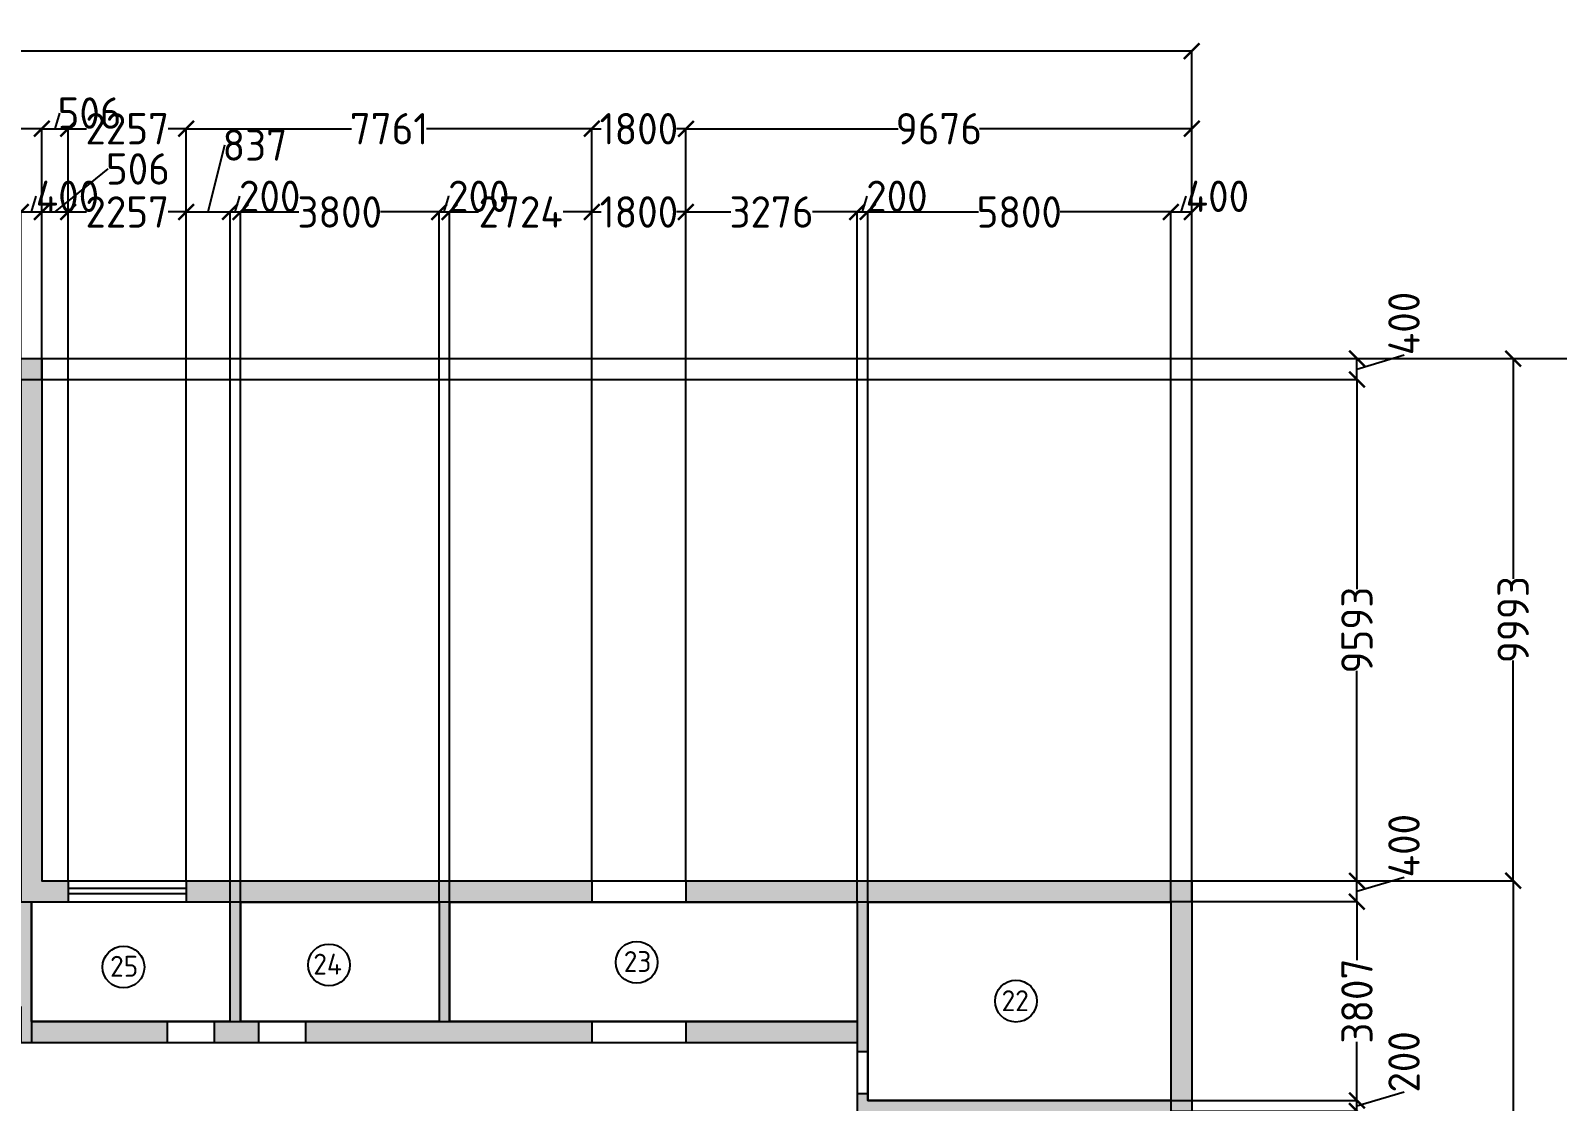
# Model space of a CAD drawing. Header units: millimetres. Extents: x 1 to 862718, y -200795 to 126771.
# Drawn here: x 288492 to 317704, y -59198 to -38704 of the extents above; entities that cross this region are included whole.
import ezdxf

# ---------------------------------------------------------------- set-up
doc = ezdxf.new("R2010")
doc.units = ezdxf.units.MM
doc.header["$MEASUREMENT"] = 0
doc.styles.get("Standard").update_dxf_attribs({"font": 'GOST Common.ttf'})
doc.dimstyles.new('GOST', dxfattribs={"dimtxt": 600, "dimasz": 300, "dimexe": 0.18, "dimexo": 0.0625, "dimgap": 0.09, "dimtad": 0, "dimdec": 0, "dimzin": 0, "dimdsep": 46, "dimtxsty": 'Standard', "dimblk": 'ARCHTICK', "dimcen": 0.09, "dimadec": 0, "dimazin": 0, "dimtfac": 1, "dimtdec": 0, "dimtofl": 0, "dimtmove": 0, "dimatfit": 3, "dimldrblk": 'ARCHTICK', "dimfxl": 1, "dimtolj": 1, "dimtzin": 0, "dimarcsym": 0})

# ---------------------------------------------------------------- blocks, each defined once
blk = doc.blocks.new('_ArchTick')
at = {"color": 0, "linetype": 'ByBlock', "const_width": 0.15}
blk.add_lwpolyline([(-0.5, -0.5), (0.5, 0.5)], dxfattribs=at)
blk = doc.blocks.new('*D19')
at = {"color": 0, "lineweight": -2, "transparency": 16777216}
for p, q in [((288508, -42176), (288598, -41876)), ((288598, -41876), (288598, -41876)), ((288308, -45380), (288308, -42176)), ((288308, -42176), (288708, -42176)), ((288708, -45380), (288708, -42176))]:
    blk.add_line(p, q, dxfattribs=at)
at = {"layer": 'Defpoints', "color": 0, "transparency": 16777216}
for p in [(288708, -42176), (288308, -45380), (288708, -45380)]:
    blk.add_point(p, dxfattribs=at)
at = {"color": 0, "lineweight": -2, "transparency": 16777216, "xscale": 300, "yscale": 300, "zscale": 300, "rotation": 180}
blk.add_blockref('_ArchTick', (288308, -42176), dxfattribs=at)
at = {"color": 0, "lineweight": -2, "transparency": 16777216, "xscale": 300, "yscale": 300, "zscale": 300}
blk.add_blockref('_ArchTick', (288708, -42176), dxfattribs=at)
at = {"color": 0, "transparency": 16777216, "insert": (289198, -41876), "char_height": 600, "attachment_point": 5}
blk.add_mtext('\\A1;400', dxfattribs=at)
blk = doc.blocks.new('*D20')
at = {"color": 0, "lineweight": -2, "transparency": 16777216}
for p, q in [((288960, -42176), (289975, -41352)), ((289975, -41352), (289975, -41352)), ((288708, -45380), (288708, -42176)), ((288708, -42176), (289213, -42176)), ((289213, -54977), (289213, -42176))]:
    blk.add_line(p, q, dxfattribs=at)
at = {"layer": 'Defpoints', "color": 0, "transparency": 16777216}
for p in [(289213, -42176), (288708, -45380), (289213, -54977)]:
    blk.add_point(p, dxfattribs=at)
at = {"color": 0, "lineweight": -2, "transparency": 16777216, "xscale": 300, "yscale": 300, "zscale": 300, "rotation": 180}
blk.add_blockref('_ArchTick', (288708, -42176), dxfattribs=at)
at = {"color": 0, "lineweight": -2, "transparency": 16777216, "xscale": 300, "yscale": 300, "zscale": 300}
blk.add_blockref('_ArchTick', (289213, -42176), dxfattribs=at)
at = {"color": 0, "transparency": 16777216, "insert": (290546, -41352), "char_height": 600, "attachment_point": 5}
blk.add_mtext('\\A1;506', dxfattribs=at)
blk = doc.blocks.new('*D21')
at = {"color": 0, "lineweight": -2, "transparency": 16777216}
for p, q in [((289213, -54977), (289213, -42176)), ((289213, -42176), (289560, -42176)), ((291470, -42176), (291124, -42176)), ((291470, -54976), (291470, -42176))]:
    blk.add_line(p, q, dxfattribs=at)
at = {"layer": 'Defpoints', "color": 0, "transparency": 16777216}
for p in [(291470, -42176), (289213, -54977), (291470, -54976)]:
    blk.add_point(p, dxfattribs=at)
at = {"color": 0, "lineweight": -2, "transparency": 16777216, "xscale": 300, "yscale": 300, "zscale": 300, "rotation": 180}
blk.add_blockref('_ArchTick', (289213, -42176), dxfattribs=at)
at = {"color": 0, "lineweight": -2, "transparency": 16777216, "xscale": 300, "yscale": 300, "zscale": 300}
blk.add_blockref('_ArchTick', (291470, -42176), dxfattribs=at)
at = {"color": 0, "transparency": 16777216, "insert": (290342, -42176), "char_height": 600, "attachment_point": 5}
blk.add_mtext('\\A1;2257', dxfattribs=at)
blk = doc.blocks.new('*D22')
at = {"color": 0, "lineweight": -2, "transparency": 16777216}
for p, q in [((291889, -42176), (292211, -40894)), ((292211, -40894), (292211, -40894)), ((291470, -54976), (291470, -42176)), ((291470, -42176), (292308, -42176)), ((292308, -55377), (292308, -42176))]:
    blk.add_line(p, q, dxfattribs=at)
at = {"layer": 'Defpoints', "color": 0, "transparency": 16777216}
for p in [(292308, -42176), (291470, -54976), (292308, -55377)]:
    blk.add_point(p, dxfattribs=at)
at = {"color": 0, "lineweight": -2, "transparency": 16777216, "xscale": 300, "yscale": 300, "zscale": 300, "rotation": 180}
blk.add_blockref('_ArchTick', (291470, -42176), dxfattribs=at)
at = {"color": 0, "lineweight": -2, "transparency": 16777216, "xscale": 300, "yscale": 300, "zscale": 300}
blk.add_blockref('_ArchTick', (292308, -42176), dxfattribs=at)
at = {"color": 0, "transparency": 16777216, "insert": (292783, -40894), "char_height": 600, "attachment_point": 5}
blk.add_mtext('\\A1;837', dxfattribs=at)
blk = doc.blocks.new('*D23')
at = {"color": 0, "lineweight": -2, "transparency": 16777216}
for p, q in [((292408, -42176), (292498, -41876)), ((292498, -41876), (292498, -41876)), ((292308, -55377), (292308, -42176)), ((292308, -42176), (292508, -42176)), ((292508, -55380), (292508, -42176))]:
    blk.add_line(p, q, dxfattribs=at)
at = {"layer": 'Defpoints', "color": 0, "transparency": 16777216}
for p in [(292508, -42176), (292308, -55377), (292508, -55380)]:
    blk.add_point(p, dxfattribs=at)
at = {"color": 0, "lineweight": -2, "transparency": 16777216, "xscale": 300, "yscale": 300, "zscale": 300, "rotation": 180}
blk.add_blockref('_ArchTick', (292308, -42176), dxfattribs=at)
at = {"color": 0, "lineweight": -2, "transparency": 16777216, "xscale": 300, "yscale": 300, "zscale": 300}
blk.add_blockref('_ArchTick', (292508, -42176), dxfattribs=at)
at = {"color": 0, "transparency": 16777216, "insert": (293068, -41876), "char_height": 600, "attachment_point": 5}
blk.add_mtext('\\A1;200', dxfattribs=at)
blk = doc.blocks.new('*D24')
at = {"color": 0, "lineweight": -2, "transparency": 16777216}
for p, q in [((292507.5, -55380.4375), (292507.5, -42175.82)), ((292507.5, -42176), (293627.41, -42176)), ((296307.5, -42176), (295187.59, -42176)), ((296307.5, -55380.4375), (296307.5, -42175.82))]:
    blk.add_line(p, q, dxfattribs=at)
at = {"layer": 'Defpoints', "color": 0, "transparency": 16777216}
for p in [(296307.5, -42176), (292507.5, -55380.5), (296307.5, -55380.5)]:
    blk.add_point(p, dxfattribs=at)
at = {"color": 0, "lineweight": -2, "transparency": 16777216, "xscale": 300, "yscale": 300, "zscale": 300, "rotation": 180}
blk.add_blockref('_ArchTick', (292507.5, -42176), dxfattribs=at)
at = {"color": 0, "lineweight": -2, "transparency": 16777216, "xscale": 300, "yscale": 300, "zscale": 300}
blk.add_blockref('_ArchTick', (296307.5, -42176), dxfattribs=at)
at = {"color": 0, "transparency": 16777216, "insert": (294407.5, -42176), "char_height": 600, "attachment_point": 5}
blk.add_mtext('\\A1;3800', dxfattribs=at)
blk = doc.blocks.new('*D25')
at = {"color": 0, "lineweight": -2, "transparency": 16777216}
for p, q in [((296407.5, -42176), (296497.5945, -41875.685)), ((296497.5945, -41875.685), (296497.7745, -41875.685)), ((296307.5, -55380.4375), (296307.5, -42175.82)), ((296307.5, -42176), (296507.5, -42176)), ((296507.5, -55380.4375), (296507.5, -42175.82))]:
    blk.add_line(p, q, dxfattribs=at)
at = {"layer": 'Defpoints', "color": 0, "transparency": 16777216}
for p in [(296507.5, -42176), (296307.5, -55380.5), (296507.5, -55380.5)]:
    blk.add_point(p, dxfattribs=at)
at = {"color": 0, "lineweight": -2, "transparency": 16777216, "xscale": 300, "yscale": 300, "zscale": 300, "rotation": 180}
blk.add_blockref('_ArchTick', (296307.5, -42176), dxfattribs=at)
at = {"color": 0, "lineweight": -2, "transparency": 16777216, "xscale": 300, "yscale": 300, "zscale": 300}
blk.add_blockref('_ArchTick', (296507.5, -42176), dxfattribs=at)
at = {"color": 0, "transparency": 16777216, "insert": (297067.8645, -41875.685), "char_height": 600, "attachment_point": 5}
blk.add_mtext('\\A1;200', dxfattribs=at)
blk = doc.blocks.new('*D26')
at = {"color": 0, "lineweight": -2, "transparency": 16777216}
for p, q in [((296508, -55380), (296508, -42176)), ((296508, -42176), (297059, -42176)), ((299231, -42176), (298679, -42176)), ((299231, -54975), (299231, -42176))]:
    blk.add_line(p, q, dxfattribs=at)
at = {"layer": 'Defpoints', "color": 0, "transparency": 16777216}
for p in [(299231, -42176), (299231, -54975), (296508, -55380)]:
    blk.add_point(p, dxfattribs=at)
at = {"color": 0, "lineweight": -2, "transparency": 16777216, "xscale": 300, "yscale": 300, "zscale": 300, "rotation": 180}
blk.add_blockref('_ArchTick', (296508, -42176), dxfattribs=at)
at = {"color": 0, "lineweight": -2, "transparency": 16777216, "xscale": 300, "yscale": 300, "zscale": 300}
blk.add_blockref('_ArchTick', (299231, -42176), dxfattribs=at)
at = {"color": 0, "transparency": 16777216, "insert": (297869, -42176), "char_height": 600, "attachment_point": 5}
blk.add_mtext('\\A1;2724', dxfattribs=at)
blk = doc.blocks.new('*D27')
at = {"color": 0, "lineweight": -2, "transparency": 16777216}
for p, q in [((299231, -54975), (299231, -42176)), ((299231, -42176), (299411, -42176)), ((301031, -42176), (300851, -42176)), ((301031, -54975), (301031, -42176))]:
    blk.add_line(p, q, dxfattribs=at)
at = {"layer": 'Defpoints', "color": 0, "transparency": 16777216}
for p in [(301031, -42176), (299231, -54975), (301031, -54975)]:
    blk.add_point(p, dxfattribs=at)
at = {"color": 0, "lineweight": -2, "transparency": 16777216, "xscale": 300, "yscale": 300, "zscale": 300, "rotation": 180}
blk.add_blockref('_ArchTick', (299231, -42176), dxfattribs=at)
at = {"color": 0, "lineweight": -2, "transparency": 16777216, "xscale": 300, "yscale": 300, "zscale": 300}
blk.add_blockref('_ArchTick', (301031, -42176), dxfattribs=at)
at = {"color": 0, "transparency": 16777216, "insert": (300131, -42176), "char_height": 600, "attachment_point": 5}
blk.add_mtext('\\A1;1800', dxfattribs=at)
blk = doc.blocks.new('*D28')
at = {"color": 0, "lineweight": -2, "transparency": 16777216}
for p, q in [((301031, -54975), (301031, -42176)), ((301031, -42176), (301889, -42176)), ((304308, -42176), (303449, -42176)), ((304308, -55380), (304308, -42176))]:
    blk.add_line(p, q, dxfattribs=at)
at = {"layer": 'Defpoints', "color": 0, "transparency": 16777216}
for p in [(304308, -42176), (301031, -54975), (304308, -55380)]:
    blk.add_point(p, dxfattribs=at)
at = {"color": 0, "lineweight": -2, "transparency": 16777216, "xscale": 300, "yscale": 300, "zscale": 300, "rotation": 180}
blk.add_blockref('_ArchTick', (301031, -42176), dxfattribs=at)
at = {"color": 0, "lineweight": -2, "transparency": 16777216, "xscale": 300, "yscale": 300, "zscale": 300}
blk.add_blockref('_ArchTick', (304308, -42176), dxfattribs=at)
at = {"color": 0, "transparency": 16777216, "insert": (302669, -42176), "char_height": 600, "attachment_point": 5}
blk.add_mtext('\\A1;3276', dxfattribs=at)
blk = doc.blocks.new('*D29')
at = {"color": 0, "lineweight": -2, "transparency": 16777216}
for p, q in [((304407.5, -42176), (304497.5945, -41875.685)), ((304497.5945, -41875.685), (304497.7745, -41875.685)), ((304307.5, -55380.4375), (304307.5, -42175.82)), ((304307.5, -42176), (304507.5, -42176)), ((304507.5, -55380.4375), (304507.5, -42175.82))]:
    blk.add_line(p, q, dxfattribs=at)
at = {"layer": 'Defpoints', "color": 0, "transparency": 16777216}
for p in [(304507.5, -42176), (304307.5, -55380.5), (304507.5, -55380.5)]:
    blk.add_point(p, dxfattribs=at)
at = {"color": 0, "lineweight": -2, "transparency": 16777216, "xscale": 300, "yscale": 300, "zscale": 300, "rotation": 180}
blk.add_blockref('_ArchTick', (304307.5, -42176), dxfattribs=at)
at = {"color": 0, "lineweight": -2, "transparency": 16777216, "xscale": 300, "yscale": 300, "zscale": 300}
blk.add_blockref('_ArchTick', (304507.5, -42176), dxfattribs=at)
at = {"color": 0, "transparency": 16777216, "insert": (305067.8645, -41875.685), "char_height": 600, "attachment_point": 5}
blk.add_mtext('\\A1;200', dxfattribs=at)
blk = doc.blocks.new('*D30')
at = {"color": 0, "lineweight": -2, "transparency": 16777216}
for p, q in [((304507.5, -55380.4375), (304507.5, -42175.82)), ((304507.5, -42176), (306627.41, -42176)), ((310307.5, -42176), (308187.59, -42176)), ((310307.5, -55380.4375), (310307.5, -42175.82))]:
    blk.add_line(p, q, dxfattribs=at)
at = {"layer": 'Defpoints', "color": 0, "transparency": 16777216}
for p in [(310307.5, -42176), (304507.5, -55380.5), (310307.5, -55380.5)]:
    blk.add_point(p, dxfattribs=at)
at = {"color": 0, "lineweight": -2, "transparency": 16777216, "xscale": 300, "yscale": 300, "zscale": 300, "rotation": 180}
blk.add_blockref('_ArchTick', (304507.5, -42176), dxfattribs=at)
at = {"color": 0, "lineweight": -2, "transparency": 16777216, "xscale": 300, "yscale": 300, "zscale": 300}
blk.add_blockref('_ArchTick', (310307.5, -42176), dxfattribs=at)
at = {"color": 0, "transparency": 16777216, "insert": (307407.5, -42176), "char_height": 600, "attachment_point": 5}
blk.add_mtext('\\A1;5800', dxfattribs=at)
blk = doc.blocks.new('*D31')
at = {"color": 0, "lineweight": -2, "transparency": 16777216}
for p, q in [((310508, -42176), (310598, -41876)), ((310598, -41876), (310598, -41876)), ((310308, -55380), (310308, -42176)), ((310308, -42176), (310708, -42176)), ((310708, -55374), (310708, -42176))]:
    blk.add_line(p, q, dxfattribs=at)
at = {"layer": 'Defpoints', "color": 0, "transparency": 16777216}
for p in [(310708, -42176), (310308, -55380), (310708, -55374)]:
    blk.add_point(p, dxfattribs=at)
at = {"color": 0, "lineweight": -2, "transparency": 16777216, "xscale": 300, "yscale": 300, "zscale": 300, "rotation": 180}
blk.add_blockref('_ArchTick', (310308, -42176), dxfattribs=at)
at = {"color": 0, "lineweight": -2, "transparency": 16777216, "xscale": 300, "yscale": 300, "zscale": 300}
blk.add_blockref('_ArchTick', (310708, -42176), dxfattribs=at)
at = {"color": 0, "transparency": 16777216, "insert": (311198, -41876), "char_height": 600, "attachment_point": 5}
blk.add_mtext('\\A1;400', dxfattribs=at)
blk = doc.blocks.new('*D37')
at = {"color": 0, "lineweight": -2, "transparency": 16777216}
for p, q in [((285274, -44980), (285274, -40583)), ((285274, -40583), (286150, -40583)), ((288707, -40583), (287831, -40583)), ((288707, -44980), (288707, -40583))]:
    blk.add_line(p, q, dxfattribs=at)
at = {"layer": 'Defpoints', "color": 0, "transparency": 16777216}
for p in [(288707, -40583), (285274, -44980), (288707, -44980)]:
    blk.add_point(p, dxfattribs=at)
at = {"color": 0, "lineweight": -2, "transparency": 16777216, "xscale": 300, "yscale": 300, "zscale": 300, "rotation": 180}
blk.add_blockref('_ArchTick', (285274, -40583), dxfattribs=at)
at = {"color": 0, "lineweight": -2, "transparency": 16777216, "xscale": 300, "yscale": 300, "zscale": 300}
blk.add_blockref('_ArchTick', (288707, -40583), dxfattribs=at)
at = {"color": 0, "transparency": 16777216, "insert": (286990, -40583), "char_height": 600, "attachment_point": 5}
blk.add_mtext('\\A1;3434', dxfattribs=at)
blk = doc.blocks.new('*D38')
at = {"color": 0, "lineweight": -2, "transparency": 16777216}
for p, q in [((288960, -40583), (289050, -40283)), ((289050, -40283), (289051, -40283)), ((288707, -44980), (288707, -40583)), ((288707, -40583), (289213, -40583)), ((289213, -54977), (289213, -40583))]:
    blk.add_line(p, q, dxfattribs=at)
at = {"layer": 'Defpoints', "color": 0, "transparency": 16777216}
for p in [(289213, -40583), (288707, -44980), (289213, -54977)]:
    blk.add_point(p, dxfattribs=at)
at = {"color": 0, "lineweight": -2, "transparency": 16777216, "xscale": 300, "yscale": 300, "zscale": 300, "rotation": 180}
blk.add_blockref('_ArchTick', (288707, -40583), dxfattribs=at)
at = {"color": 0, "lineweight": -2, "transparency": 16777216, "xscale": 300, "yscale": 300, "zscale": 300}
blk.add_blockref('_ArchTick', (289213, -40583), dxfattribs=at)
at = {"color": 0, "transparency": 16777216, "insert": (289621, -40283), "char_height": 600, "attachment_point": 5}
blk.add_mtext('\\A1;506', dxfattribs=at)
blk = doc.blocks.new('*D39')
at = {"color": 0, "lineweight": -2, "transparency": 16777216}
for p, q in [((289213, -54977), (289213, -40583)), ((289213, -40583), (289560, -40583)), ((291470, -40583), (291124, -40583)), ((291470, -54976), (291470, -40583))]:
    blk.add_line(p, q, dxfattribs=at)
at = {"layer": 'Defpoints', "color": 0, "transparency": 16777216}
for p in [(291470, -40583), (289213, -54977), (291470, -54976)]:
    blk.add_point(p, dxfattribs=at)
at = {"color": 0, "lineweight": -2, "transparency": 16777216, "xscale": 300, "yscale": 300, "zscale": 300, "rotation": 180}
blk.add_blockref('_ArchTick', (289213, -40583), dxfattribs=at)
at = {"color": 0, "lineweight": -2, "transparency": 16777216, "xscale": 300, "yscale": 300, "zscale": 300}
blk.add_blockref('_ArchTick', (291470, -40583), dxfattribs=at)
at = {"color": 0, "transparency": 16777216, "insert": (290342, -40583), "char_height": 600, "attachment_point": 5}
blk.add_mtext('\\A1;2257', dxfattribs=at)
blk = doc.blocks.new('*D40')
at = {"color": 0, "lineweight": -2, "transparency": 16777216}
for p, q in [((291470, -54976), (291470, -40583)), ((291470, -40583), (294632, -40583)), ((299231, -40583), (296070, -40583)), ((299231, -54975), (299231, -40583))]:
    blk.add_line(p, q, dxfattribs=at)
at = {"layer": 'Defpoints', "color": 0, "transparency": 16777216}
for p in [(299231, -40583), (291470, -54976), (299231, -54975)]:
    blk.add_point(p, dxfattribs=at)
at = {"color": 0, "lineweight": -2, "transparency": 16777216, "xscale": 300, "yscale": 300, "zscale": 300, "rotation": 180}
blk.add_blockref('_ArchTick', (291470, -40583), dxfattribs=at)
at = {"color": 0, "lineweight": -2, "transparency": 16777216, "xscale": 300, "yscale": 300, "zscale": 300}
blk.add_blockref('_ArchTick', (299231, -40583), dxfattribs=at)
at = {"color": 0, "transparency": 16777216, "insert": (295351, -40583), "char_height": 600, "attachment_point": 5}
blk.add_mtext('\\A1;7761', dxfattribs=at)
blk = doc.blocks.new('*D41')
at = {"color": 0, "lineweight": -2, "transparency": 16777216}
for p, q in [((299231, -54975), (299231, -40583)), ((299231, -40583), (299411, -40583)), ((301031, -40583), (300851, -40583)), ((301031, -54975), (301031, -40583))]:
    blk.add_line(p, q, dxfattribs=at)
at = {"layer": 'Defpoints', "color": 0, "transparency": 16777216}
for p in [(301031, -40583), (299231, -54975), (301031, -54975)]:
    blk.add_point(p, dxfattribs=at)
at = {"color": 0, "lineweight": -2, "transparency": 16777216, "xscale": 300, "yscale": 300, "zscale": 300, "rotation": 180}
blk.add_blockref('_ArchTick', (299231, -40583), dxfattribs=at)
at = {"color": 0, "lineweight": -2, "transparency": 16777216, "xscale": 300, "yscale": 300, "zscale": 300}
blk.add_blockref('_ArchTick', (301031, -40583), dxfattribs=at)
at = {"color": 0, "transparency": 16777216, "insert": (300131, -40583), "char_height": 600, "attachment_point": 5}
blk.add_mtext('\\A1;1800', dxfattribs=at)
blk = doc.blocks.new('*D42')
at = {"color": 0, "lineweight": -2, "transparency": 16777216}
for p, q in [((301031, -54975), (301031, -40583)), ((301031, -40583), (305089, -40583)), ((310708, -40583), (306649, -40583)), ((310708, -54974), (310708, -40583))]:
    blk.add_line(p, q, dxfattribs=at)
at = {"layer": 'Defpoints', "color": 0, "transparency": 16777216}
for p in [(310708, -40583), (301031, -54975), (310708, -54974)]:
    blk.add_point(p, dxfattribs=at)
at = {"color": 0, "lineweight": -2, "transparency": 16777216, "xscale": 300, "yscale": 300, "zscale": 300, "rotation": 180}
blk.add_blockref('_ArchTick', (301031, -40583), dxfattribs=at)
at = {"color": 0, "lineweight": -2, "transparency": 16777216, "xscale": 300, "yscale": 300, "zscale": 300}
blk.add_blockref('_ArchTick', (310708, -40583), dxfattribs=at)
at = {"color": 0, "transparency": 16777216, "insert": (305869, -40583), "char_height": 600, "attachment_point": 5}
blk.add_mtext('\\A1;9676', dxfattribs=at)
blk = doc.blocks.new('*D43')
at = {"color": 0, "lineweight": -2, "transparency": 16777216}
for p, q in [((251908, -54980), (251908, -39097)), ((251908, -39098), (280317, -39098)), ((310708, -39098), (282298, -39098)), ((310708, -54980), (310708, -39097))]:
    blk.add_line(p, q, dxfattribs=at)
at = {"layer": 'Defpoints', "color": 0, "transparency": 16777216}
for p in [(310708, -39098), (251908, -54980), (310708, -54980)]:
    blk.add_point(p, dxfattribs=at)
at = {"color": 0, "lineweight": -2, "transparency": 16777216, "xscale": 300, "yscale": 300, "zscale": 300, "rotation": 180}
blk.add_blockref('_ArchTick', (251908, -39098), dxfattribs=at)
at = {"color": 0, "lineweight": -2, "transparency": 16777216, "xscale": 300, "yscale": 300, "zscale": 300}
blk.add_blockref('_ArchTick', (310708, -39098), dxfattribs=at)
at = {"color": 0, "transparency": 16777216, "insert": (281308, -39098), "char_height": 600, "attachment_point": 5}
blk.add_mtext('\\A1;58800', dxfattribs=at)
blk = doc.blocks.new('*D48')
at = {"color": 0, "lineweight": -2, "transparency": 16777216}
for p, q in [((310307.5625, -59180.5), (313868.18, -59180.5)), ((313868, -59280.5), (314768.315, -59010.4055)), ((313868, -59380.5), (313868, -59180.5)), ((314768.315, -59010.4055), (314768.315, -59010.2255)), ((310307.5625, -59380.5), (313868.18, -59380.5))]:
    blk.add_line(p, q, dxfattribs=at)
at = {"layer": 'Defpoints', "color": 0, "transparency": 16777216}
for p in [(310307.5, -59180.5), (313868, -59180.5), (310307.5, -59380.5)]:
    blk.add_point(p, dxfattribs=at)
at = {"color": 0, "lineweight": -2, "transparency": 16777216, "xscale": 300, "yscale": 300, "zscale": 300}
for p, rotation in [((313868, -59180.5), 90), ((313868, -59380.5), 270)]:
    blk.add_blockref('_ArchTick', p, dxfattribs=dict(at, rotation=rotation))
at = {"color": 0, "transparency": 16777216, "insert": (314768.315, -58440.1355), "char_height": 600, "attachment_point": 5, "rotation": 90}
blk.add_mtext('\\A1;200', dxfattribs=at)
blk = doc.blocks.new('*D49')
at = {"color": 0, "lineweight": -2, "transparency": 16777216}
for p, q in [((310308, -55374), (313868, -55374)), ((313868, -55374), (313868, -56495)), ((313868, -59181), (313868, -58059)), ((310308, -59181), (313868, -59181))]:
    blk.add_line(p, q, dxfattribs=at)
at = {"layer": 'Defpoints', "color": 0, "transparency": 16777216}
for p in [(310308, -55374), (313868, -55374), (310308, -59181)]:
    blk.add_point(p, dxfattribs=at)
at = {"color": 0, "lineweight": -2, "transparency": 16777216, "xscale": 300, "yscale": 300, "zscale": 300}
for p, rotation in [((313868, -55374), 90), ((313868, -59181), 270)]:
    blk.add_blockref('_ArchTick', p, dxfattribs=dict(at, rotation=rotation))
at = {"color": 0, "transparency": 16777216, "insert": (313868, -57277), "char_height": 600, "attachment_point": 5, "rotation": 90}
blk.add_mtext('\\A1;3807', dxfattribs=at)
blk = doc.blocks.new('*D50')
at = {"color": 0, "lineweight": -2, "transparency": 16777216}
for p, q in [((313868, -55174), (314768, -54904)), ((314768, -54904), (314768, -54903)), ((310308, -54974), (313868, -54974)), ((313868, -55374), (313868, -54974)), ((310308, -55374), (313868, -55374))]:
    blk.add_line(p, q, dxfattribs=at)
at = {"layer": 'Defpoints', "color": 0, "transparency": 16777216}
for p in [(310308, -54974), (313868, -54974), (310308, -55374)]:
    blk.add_point(p, dxfattribs=at)
at = {"color": 0, "lineweight": -2, "transparency": 16777216, "xscale": 300, "yscale": 300, "zscale": 300}
for p, rotation in [((313868, -54974), 90), ((313868, -55374), 270)]:
    blk.add_blockref('_ArchTick', p, dxfattribs=dict(at, rotation=rotation))
at = {"color": 0, "transparency": 16777216, "insert": (314768, -54303), "char_height": 600, "attachment_point": 5, "rotation": 90}
blk.add_mtext('\\A1;400', dxfattribs=at)
blk = doc.blocks.new('*D51')
at = {"color": 0, "lineweight": -2, "transparency": 16777216}
for p, q in [((288308, -45381), (313868, -45381)), ((313868, -45381), (313868, -49397)), ((313868, -54974), (313868, -50957)), ((310308, -54974), (313868, -54974))]:
    blk.add_line(p, q, dxfattribs=at)
at = {"layer": 'Defpoints', "color": 0, "transparency": 16777216}
for p in [(288308, -45381), (313868, -45381), (310308, -54974)]:
    blk.add_point(p, dxfattribs=at)
at = {"color": 0, "lineweight": -2, "transparency": 16777216, "xscale": 300, "yscale": 300, "zscale": 300}
for p, rotation in [((313868, -45381), 90), ((313868, -54974), 270)]:
    blk.add_blockref('_ArchTick', p, dxfattribs=dict(at, rotation=rotation))
at = {"color": 0, "transparency": 16777216, "insert": (313868, -50177), "char_height": 600, "attachment_point": 5, "rotation": 90}
blk.add_mtext('\\A1;9593', dxfattribs=at)
blk = doc.blocks.new('*D52')
at = {"color": 0, "lineweight": -2, "transparency": 16777216}
for p, q in [((288708, -44981), (313868, -44981)), ((313868, -45181), (314768, -44910)), ((313868, -45381), (313868, -44981)), ((314768, -44910), (314768, -44910)), ((288308, -45381), (313868, -45381))]:
    blk.add_line(p, q, dxfattribs=at)
at = {"layer": 'Defpoints', "color": 0, "transparency": 16777216}
for p in [(288707, -44981), (313868, -44981), (288308, -45381)]:
    blk.add_point(p, dxfattribs=at)
at = {"color": 0, "lineweight": -2, "transparency": 16777216, "xscale": 300, "yscale": 300, "zscale": 300}
for p, rotation in [((313868, -44981), 90), ((313868, -45381), 270)]:
    blk.add_blockref('_ArchTick', p, dxfattribs=dict(at, rotation=rotation))
at = {"color": 0, "transparency": 16777216, "insert": (314768, -44310), "char_height": 600, "attachment_point": 5, "rotation": 90}
blk.add_mtext('\\A1;400', dxfattribs=at)
blk = doc.blocks.new('*D53')
at = {"color": 0, "lineweight": -2, "transparency": 16777216}
for p, q in [((310706, -54974), (316857, -54974)), ((316857, -54974), (316857, -60445)), ((316857, -67781), (316857, -62309)), ((310708, -67781), (316857, -67781))]:
    blk.add_line(p, q, dxfattribs=at)
at = {"layer": 'Defpoints', "color": 0, "transparency": 16777216}
for p in [(310706, -54974), (316857, -54974), (310708, -67781)]:
    blk.add_point(p, dxfattribs=at)
at = {"color": 0, "lineweight": -2, "transparency": 16777216, "xscale": 300, "yscale": 300, "zscale": 300}
for p, rotation in [((316857, -54974), 90), ((316857, -67781), 270)]:
    blk.add_blockref('_ArchTick', p, dxfattribs=dict(at, rotation=rotation))
at = {"color": 0, "transparency": 16777216, "insert": (316857, -61377), "char_height": 600, "attachment_point": 5, "rotation": 90}
blk.add_mtext('\\A1;12807', dxfattribs=at)
blk = doc.blocks.new('*D54')
at = {"color": 0, "lineweight": -2, "transparency": 16777216}
for p, q in [((288708, -44981), (316857, -44981)), ((316857, -44981), (316857, -49197)), ((316857, -54974), (316857, -50757)), ((310706, -54974), (316857, -54974))]:
    blk.add_line(p, q, dxfattribs=at)
at = {"layer": 'Defpoints', "color": 0, "transparency": 16777216}
for p in [(288707, -44981), (316857, -44981), (310706, -54974)]:
    blk.add_point(p, dxfattribs=at)
at = {"color": 0, "lineweight": -2, "transparency": 16777216, "xscale": 300, "yscale": 300, "zscale": 300}
for p, rotation in [((316857, -44981), 90), ((316857, -54974), 270)]:
    blk.add_blockref('_ArchTick', p, dxfattribs=dict(at, rotation=rotation))
at = {"color": 0, "transparency": 16777216, "insert": (316857, -49977), "char_height": 600, "attachment_point": 5, "rotation": 90}
blk.add_mtext('\\A1;9993', dxfattribs=at)
blk = doc.blocks.new('*D55')
at = {"color": 0, "lineweight": -2, "transparency": 16777216}
for p, q in [((310707.5625, -44980.5), (318501.68, -44980.5)), ((318501.5, -44980.5), (318501.5, -55390.41)), ((318501.5, -67780.5), (318501.5, -57370.59)), ((310707.5625, -67780.5), (318501.68, -67780.5))]:
    blk.add_line(p, q, dxfattribs=at)
at = {"layer": 'Defpoints', "color": 0, "transparency": 16777216}
for p in [(310707.5, -44980.5), (318501.5, -44980.5), (310707.5, -67780.5)]:
    blk.add_point(p, dxfattribs=at)
at = {"color": 0, "lineweight": -2, "transparency": 16777216, "xscale": 300, "yscale": 300, "zscale": 300}
for p, rotation in [((318501.5, -44980.5), 90), ((318501.5, -67780.5), 270)]:
    blk.add_blockref('_ArchTick', p, dxfattribs=dict(at, rotation=rotation))
at = {"color": 0, "transparency": 16777216, "insert": (318501.5, -56380.5), "char_height": 600, "attachment_point": 5, "rotation": 90}
blk.add_mtext('\\A1;22800', dxfattribs=at)

msp = doc.modelspace()

# ---------------------------------------------------------------- hatches: boundary and pattern name
at = {"true_color": 0x636466}
h = msp.add_hatch(color=251, dxfattribs=at)
h.dxf.hatch_style = 1
h.paths.add_polyline_path([(299231.5, -57667), (296507.5, -57667), (293751.5, -57667), (293751.5, -58067), (299231.5, -58067)], flags=17)
h.paths.add_polyline_path([(296507.5, -60993.2), (296307.5, -60993.2), (296307.5, -67380.5), (296507.5, -67380.5)], flags=17)
h.paths.add_polyline_path([(300507.5, -60993.2), (300307.5, -60993.2), (300307.5, -67380.5), (300507.5, -67380.5)], flags=17)
h.paths.add_polyline_path([(304507.5, -64391.5), (304309.1, -64391.5), (304309.1, -67380.5), (304507.5, -67380.5)], flags=17)
h.paths.add_polyline_path([(302921, -60591), (302721, -60591), (302721, -64829.5), (304307.5, -64829.5), (304307.5, -64629.5), (302921, -64629.5)], flags=17)
h.paths.add_polyline_path([(310307.5, -62952.5), (304507.5, -62952.5), (304507.5, -63152.5), (307514, -63152.5), (310307.5, -63152.5)], flags=17)
h.paths.add_polyline_path([(304307.5, -57667), (301031.5, -57667), (301031.5, -58067), (304307.5, -58067)], flags=17)
h.paths.add_polyline_path([(304507.5, -55379.5), (304307.5, -55379.5), (304307.5, -57667), (304307.5, -58067), (304307.5, -58244.5), (304507.5, -58244.5)], flags=17)
h.paths.add_polyline_path([(310307.5, -59180.5), (304507.5, -59180.5), (304507.5, -59044.5), (304307.7, -59044.5), (304307.9, -59561.5), (304507.5, -59561.5), (304507.5, -59380.5), (310307.5, -59380.5)], flags=17)
h.paths.add_polyline_path([(299023.4, -60591), (293566.5, -60591), (293566.6, -60993.2), (296307.5, -60993.2), (299023.5, -60993.2)], flags=17)
h.paths.add_polyline_path([(300891.4, -60591), (299923.4, -60591), (299923.5, -60993.2), (300891.5, -60993.2)], flags=17)
h.paths.add_polyline_path([(302721, -60591), (301791.4, -60591), (301791.5, -60993.2), (302721, -60993.2)], flags=17)
h.paths.add_polyline_path([(292851.5, -57667), (292507.5, -57667), (292007.5, -57667), (292007.5, -58067), (292851.5, -58067)], flags=17)
h.paths.add_polyline_path([(292507.5, -55377.5), (292307.5, -55377.4), (292307.5, -57667), (292507.5, -57667)], flags=17)
h.paths.add_polyline_path([(296507.5, -55378.2), (296307.5, -55378.1), (296307.5, -57667), (296507.5, -57667)], flags=17)
h.paths.add_polyline_path([(291107.5, -57667), (288509.1, -57667), (288509.1, -58067), (291107.5, -58067)])
h.paths.add_polyline_path([(288509.1, -55376.8), (288309.1, -55376.8), (288309.1, -58067), (288509.1, -58067), (288509.1, -57667)])
h.paths.add_polyline_path([(288309.1, -56980.3), (276322.9, -56982.2), (276322.9, -57382.2), (288309.1, -57380.3)], flags=17)
h.paths.add_polyline_path([(274422.9, -59380.5), (264307.5, -59380.5), (264307.5, -59270.5), (263907.5, -59270.5), (263907.5, -63382.5), (268243, -67718.1), (271013.2, -70488.2), (269731.9, -71581.1), (270015.6, -71864.8), (271602.2, -70511.5), (268871.2, -67780.5), (271126.5, -67780.5), (271126.5, -67380.5), (268471.2, -67380.5), (264307.5, -63216.8), (264307.5, -59780.5), (274422.9, -59780.5)])
h.paths.add_polyline_path([(280531.1, -59380.5), (280331.1, -59380.5), (280331.1, -67380.5), (280531.1, -67380.5), (280531.1, -63977)])
h.paths.add_polyline_path([(280331.1, -59380.5), (276323, -59380.5), (276323, -59780.5), (280331.1, -59780.5)])
h.paths.add_polyline_path([(282950.5, -60591), (280531.1, -60591), (280531.1, -60993.2), (282950.5, -60993.2)])
h.paths.add_polyline_path([(284990.1, -60591), (283850.5, -60591), (283850.5, -60993.2), (284990.1, -60993.2)])
h.paths.add_polyline_path([(284520.1, -60993.2), (284320.1, -60993.2), (284320.1, -63777), (284320.1, -63977), (284320.1, -67380.5), (284520.1, -67380.5), (284520.1, -63977)])
h.paths.add_polyline_path([(291220, -60591), (285890.1, -60591), (285890.1, -60993.2), (288309.1, -60993.2), (291220, -60993.2)])
h.paths.add_polyline_path([(288509.1, -60993.2), (288309.1, -60993.2), (288309.1, -63777), (288131, -63777), (288131, -63977), (288309.1, -63977), (288309.1, -67380.5), (288509.1, -67380.5)])
h.paths.add_polyline_path([(287231, -63777), (284520.1, -63777), (284520.1, -63977), (287231, -63977)])
h.paths.add_polyline_path([(284320.1, -63777), (281590.5, -63777), (281590.6, -63977), (284320.1, -63977)])
h.paths.add_polyline_path([(280690.5, -63777), (280531.1, -63777), (280531.1, -63977), (280690.6, -63977)])
h.paths.add_polyline_path([(292507.5, -60993.2), (292307.5, -60993.2), (292307.5, -67380.5), (292507.5, -67380.5)], flags=17)
h.paths.add_polyline_path([(292666.5, -60591), (292119.9, -60591), (292120, -60993.2), (292307.5, -60993.2), (292666.6, -60993.2)], flags=17)
h.paths.add_polyline_path([(281151.3, -67380.5), (279121, -67380.5), (279121, -67780.5), (281151.3, -67780.5)])
h.paths.add_polyline_path([(289247.3, -67380.5), (288509.1, -67380.5), (283408.5, -67380.5), (283408.5, -67780.5), (289247.3, -67780.5)])
h.paths.add_polyline_path([(256791.8, -58503), (256591.8, -58503), (256591.8, -60199.5), (256791.8, -60199.5)], flags=17)
h.paths.add_polyline_path([(259904.5, -58303), (252307.5, -58303), (252307.5, -58503), (256591.8, -58503), (259904.5, -58503)], flags=17)
h.paths.add_polyline_path([(261420, -55380.5), (261220, -55380.5), (261220, -58303), (260804.5, -58303), (260804.5, -58503), (261420, -58503)], flags=17)
h.paths.add_polyline_path([(256791.8, -60999.5), (256591.8, -60999.5), (256591.8, -61262), (252307.5, -61262), (252307.5, -61462), (256591.8, -61462), (256591.8, -63158.5), (256791.8, -63158.5)], flags=17)
h.paths.add_polyline_path([(256791.8, -63958.5), (256591.8, -63958.5), (256591.8, -64221), (252307.5, -64221), (252307.5, -64421), (256591.8, -64421), (256591.8, -66318), (256791.8, -66318)], flags=17)
h.paths.add_polyline_path([(256791.8, -67118), (256591.8, -67118), (256591.8, -67380.5), (256791.8, -67380.5)], flags=17)
h.paths.add_polyline_path([(256791.8, -67580.5), (260604.5, -67580.5), (260781.7, -67757.8), (260923.2, -67616.3), (260687.3, -67380.5), (256591.8, -67380.5), (256591.8, -67380.5), (252307.5, -67380.5), (252307.5, -55380.5), (253939, -55380.5), (253939, -54980.5), (251907.5, -54980.5), (251907.5, -67780.5), (256426.1, -67780.5), (264885.8, -76240.2), (268653.9, -73026.3), (268370.1, -72742.6), (264907.4, -75696.1)])
h.paths.add_polyline_path([(264494.9, -71188.1), (261559.6, -68252.7), (261418.1, -68394.2), (266965, -73941), (267117.7, -73810.8)], flags=17)
h.paths.add_polyline_path([(265745.6, -70118), (265604.1, -69976.6), (264353.6, -71046.8), (264494.9, -71188.1)], flags=17)
h.paths.add_polyline_path([(268384.9, -67859.9), (268243, -67718.1), (266963.7, -68812.9), (267105.4, -68954.6)], flags=17)
h.paths.add_polyline_path([(307714, -63152.5), (307514, -63152.5), (307514, -66425), (307714, -66425)], flags=17)
h.paths.add_polyline_path([(307714, -67225), (307514, -67225), (307514, -67380.5), (307714, -67380.5)], flags=17)
h.paths.add_polyline_path([(304307.5, -63491.5), (304507.5, -63491.5), (304507.5, -62952.5), (304507.5, -60461.5), (304307.5, -60461.5)])
h.paths.add_polyline_path([(267341, -45380.5), (267341, -44980.5), (263907.6, -44980.5), (263906.2, -54980.5), (258143.5, -54980.5), (258143.5, -55380.5), (263907.5, -55380.5), (263907.5, -57470.5), (264307.2, -57470.5), (264307.2, -57384.1), (274422.9, -57382.5), (274422.9, -56982.5), (264307.5, -56984.1), (264307.5, -55380.5), (264307.5, -45380.5)])
h = msp.add_hatch(color=251, dxfattribs=at)
h.dxf.hatch_style = 1
h.paths.add_polyline_path([(289213.3, -54976.6), (288709, -54976.7), (288707.4, -44980.5), (285273.5, -44980.5), (285273.5, -45380.5), (288307.5, -45380.5), (288309.1, -55376.8), (289213.3, -55376.6)])
h.paths.add_polyline_path([(260513.7, -63546.7), (260993.7, -63546.7), (260993.7, -62664.9), (260513.7, -62664.9)], flags=9)
h.paths.add_polyline_path([(289873.5, -57031.7), (290633.5, -57031.7), (290633.5, -56149.9), (289873.5, -56149.9)], flags=9)
h.paths.add_polyline_path([(293762, -56990.7), (294562, -56990.7), (294562, -56108.9), (293762, -56108.9)], flags=9)
h.paths.add_polyline_path([(299700.5, -56941.2), (300460.5, -56941.2), (300460.5, -56059.4), (299700.5, -56059.4)], flags=9)
h.paths.add_polyline_path([(306929.5, -57690.2), (307689.5, -57690.2), (307689.5, -56808.4), (306929.5, -56808.4)], flags=9)
h.paths.add_polyline_path([(306884, -61657.7), (307564, -61657.7), (307564, -60775.9), (306884, -60775.9)], flags=9)
h.paths.add_polyline_path([(308622.5, -66058.7), (309382.5, -66058.7), (309382.5, -65176.9), (308622.5, -65176.9)], flags=9)
h.paths.add_polyline_path([(305501.5, -66122.2), (306181.5, -66122.2), (306181.5, -65240.4), (305501.5, -65240.4)], flags=9)
h.paths.add_polyline_path([(301801.5, -66382.7), (302481.5, -66382.7), (302481.5, -65500.9), (301801.5, -65500.9)], flags=9)
h.paths.add_polyline_path([(298054.5, -64935.2), (298734.5, -64935.2), (298734.5, -64053.4), (298054.5, -64053.4)], flags=9)
h.paths.add_polyline_path([(294025, -64812.2), (294705, -64812.2), (294705, -63930.4), (294025, -63930.4)], flags=9)
h.paths.add_polyline_path([(289926.5, -64752.7), (290606.5, -64752.7), (290606.5, -63870.9), (289926.5, -63870.9)], flags=9)
h.paths.add_polyline_path([(285917.5, -66125.7), (286637.5, -66125.7), (286637.5, -65243.9), (285917.5, -65243.9)], flags=9)
h.paths.add_polyline_path([(281953.5, -66021.7), (282633.5, -66021.7), (282633.5, -65139.9), (281953.5, -65139.9)], flags=9)
h.paths.add_polyline_path([(285925.5, -63018.2), (286605.5, -63018.2), (286605.5, -62136.4), (285925.5, -62136.4)], flags=9)
h.paths.add_polyline_path([(282004.5, -62923.2), (282604.5, -62923.2), (282604.5, -62041.4), (282004.5, -62041.4)], flags=9)
h.paths.add_polyline_path([(272287, -63964.2), (272967, -63964.2), (272967, -63082.4), (272287, -63082.4)], flags=9)
h.paths.add_polyline_path([(275321.5, -58971.2), (275801.5, -58971.2), (275801.5, -58089.4), (275321.5, -58089.4)], flags=9)
h.paths.add_polyline_path([(275222.5, -51662.2), (275702.5, -51662.2), (275702.5, -50780.4), (275222.5, -50780.4)], flags=9)
h.paths.add_polyline_path([(256395.5, -57282.7), (256875.5, -57282.7), (256875.5, -56400.9), (256395.5, -56400.9)], flags=9)
h.paths.add_polyline_path([(254088, -60283.2), (254568, -60283.2), (254568, -59401.4), (254088, -59401.4)], flags=9)
h.paths.add_polyline_path([(254068.5, -66344.7), (254548.5, -66344.7), (254548.5, -65462.9), (254068.5, -65462.9)], flags=9)
h.paths.add_polyline_path([(254017, -63388.2), (254537, -63388.2), (254537, -62506.4), (254017, -62506.4)], flags=9)
h.paths.add_polyline_path([(262285.5, -72064.2), (262765.5, -72064.2), (262765.5, -71182.4), (262285.5, -71182.4)], flags=9)
h.paths.add_polyline_path([(267526, -71419.2), (267926, -71419.2), (267926, -70537.4), (267526, -70537.4)], flags=9)
h = msp.add_hatch(color=251, dxfattribs=at)
h.dxf.hatch_style = 1
h.paths.add_polyline_path([(299231.1, -54975.2), (291470.5, -54976.3), (291470.5, -55376.3), (299231.1, -55375.2)])
h.paths.add_polyline_path([(310707.5, -54973.6), (301031.1, -54975), (301031.1, -55375), (310307.5, -55373.6), (310307.5, -55380.5), (310307.5, -67380.5), (307714, -67380.5), (307044.5, -67380.5), (307044.5, -67780.5), (310707.5, -67780.5)])
h.paths.add_polyline_path([(301178.8, -67380.5), (300507.5, -67380.5), (299480.5, -67380.5), (299480.5, -67780.5), (301178.8, -67780.5)])
h.paths.add_polyline_path([(304787.3, -67380.5), (304507.5, -67380.5), (303436, -67380.5), (303436, -67780.5), (304787.3, -67780.5)], flags=0)
h.paths.add_polyline_path([(297223.3, -67380.5), (295529.5, -67380.5), (295529.5, -67780.5), (297223.3, -67780.5)])
h.paths.add_polyline_path([(293272.3, -67380.5), (292507.5, -67380.5), (291504.5, -67380.5), (291504.5, -67780.5), (293272.3, -67780.5)])

# ---------------------------------------------------------------- linework, layer by layer
at = {"color": 18, "true_color": 0x000000}
for p, q in [((289213.3, -54976.6), (289213.3, -55368.5)), ((291470.5, -54976.3), (291470.5, -55368.5)), ((299231.1, -54975.2), (299231.1, -55375.2)), ((301031.1, -54975.2), (301031.1, -55375.2)), ((288509.1, -55376.8), (288509.1, -58067)), ((292307.5, -55380.5), (292307.5, -57667)), ((292507.5, -55380.5), (292507.5, -57667)), ((296307.1, -55376.8), (296307.1, -57667)), ((296307.5, -55380.5), (296307.5, -57667)), ((296507.5, -55380.5), (296507.5, -57667)), ((304307.5, -55380.5), (304307.5, -67380.5)), ((304507.5, -55380.5), (304507.5, -59180.5)), ((288509.1, -57667), (304307.5, -57667)), ((291107.5, -57667), (291107.5, -58067)), ((292007.5, -57667), (292007.5, -58067)), ((292851.5, -57667), (292851.5, -58067)), ((293751.5, -57667), (293751.5, -58067)), ((299231.5, -57667), (299231.5, -58067)), ((301031.5, -57667), (301031.5, -58067)), ((288309.1, -58067), (304307.5, -58067)), ((304307.5, -58244.5), (304507.5, -58244.5)), ((304307.5, -59044.5), (304507.5, -59044.5)), ((304307.5, -59180.5), (304309, -59180.5)), ((304507.5, -59180.5), (310307.5, -59180.5))]:
    msp.add_line(p, q, dxfattribs=at)
at = {"color": 152, "true_color": 0x2776bb}
for p, q in [((289213.3, -55118.5), (291470.5, -55118.5)), ((289213.3, -55218.5), (291470.5, -55218.5))]:
    msp.add_line(p, q, dxfattribs=at)
at = {"color": 18, "true_color": 0x000000}
for points in [[(268871.2, -67780.5), (271602.2, -70511.5), (264885.8, -76240.2), (256426.1, -67780.5), (251907.5, -67780.5), (251907.5, -54980.5), (263906.2, -54980.5), (263907.6, -44980.5), (288707.4, -44980.5), (288709, -54976.7), (310707.5, -54973.6), (310707.5, -67780.5)], [(288509.1, -55376.8), (292307.5, -55376.8), (292307.5, -57667), (288509.1, -57667)], [(292507.5, -55380.5), (296307.1, -55380.5), (296307.1, -57667), (292507.5, -57667)], [(296507.5, -55380.5), (304307.5, -55380.5), (304307.5, -57667), (296507.5, -57667)], [(304507.5, -55380.5), (310307.5, -55380.5), (310307.5, -59180.5), (304507.5, -59180.5)]]:
    msp.add_lwpolyline(points, close=True, dxfattribs=at)
for points in [[(264306.2, -55380.5), (264307.5, -45380.5), (288307.5, -45380.5), (288309.1, -55376.8), (310307.5, -55373.6), (310307.5, -67380.5), (268471.2, -67380.5)], [(264306.2, -55380.5), (264307.5, -55380.5), (264307.5, -45380.5), (288307.5, -45380.5), (288308.9, -55376.8), (310307.5, -55380.5), (310307.5, -67380.5), (268471.2, -67380.5)], [(264307.5, -59380.5), (264307.2, -57384.1), (288309.1, -57384.1), (288309.1, -58067), (304307.5, -58067), (304309.1, -64629.5), (302921, -64629.5), (302921, -60591), (280531.1, -60591), (280531.1, -59380.5), (264307.5, -59380.5)]]:
    msp.add_lwpolyline(points, dxfattribs=at)
for centre in [(290269.9, -56625.4), (294201.9, -56584.4), (300086.9, -56534.9), (307343.9, -57276.9)]:
    msp.add_circle(centre, 400, dxfattribs=at)

# ---------------------------------------------------------------- texts
at = {"color": 18, "true_color": 0x000000, "char_height": 400, "attachment_point": 1}
for s, insert in [('24', (293902, -56369.5)), ('23', (299840.5, -56320)), ('25', (290013.5, -56410.5)), ('22', (307069.5, -57069))]:
    msp.add_mtext_dynamic_manual_height_columns(s, width=500, gutter_width=1, heights=[0], dxfattribs=dict(at, insert=insert))

# ---------------------------------------------------------------- dimensions: what is measured, and where the dimension line sits
at = {"color": 18, "true_color": 0x000000}
dim = msp.add_linear_dim(base=(310707.5, -39097.5), p1=(251907.5, -54980.5), p2=(310707.5, -54980.5), dimstyle='GOST', dxfattribs=at)
dim.commit()
dim.dimension.update_dxf_attribs({"geometry": '*D43', "text_midpoint": (281307.5, -39097.5)})
for base, p1, p2, picture, middle in [((289213.3, -40583), (288707.4, -44980.5), (289213.3, -54976.6), '*D38', (289050.7, -40282.7)), ((288707.4, -40583), (285273.5, -44980.5), (288707.4, -44980.5), '*D37', (286990.5, -40583)), ((291470.5, -40583), (289213.3, -54976.6), (291470.5, -54976.3), '*D39', (290341.9, -40583)), ((299231.1, -40583), (291470.5, -54976.3), (299231.1, -54975.2), '*D40', (295350.8, -40583)), ((301031.1, -40583), (299231.1, -54975.2), (301031.1, -54975.2), '*D41', (300131.1, -40583)), ((310707.5, -40583), (301031.1, -54975.2), (310707.5, -54973.6), '*D42', (305869.3, -40583)), ((288707.5, -42176), (288307.5, -45380.5), (288707.5, -45380.5), '*D19', (288597.9, -41875.7)), ((292507.5, -42176), (292307.5, -55376.8), (292507.5, -55380.5), '*D23', (292497.9, -41875.7)), ((296507.5, -42176), (296307.5, -55380.5), (296507.5, -55380.5), '*D25', (296497.9, -41875.7)), ((304507.5, -42176), (304307.5, -55380.5), (304507.5, -55380.5), '*D29', (304497.9, -41875.7)), ((310707.5, -42176), (310307.5, -55380.5), (310707.5, -55373.6), '*D31', (310597.9, -41875.7)), ((291470.5, -42176), (289213.3, -54976.6), (291470.5, -54976.3), '*D21', (290341.9, -42176)), ((296307.5, -42176), (292507.5, -55380.5), (296307.5, -55380.5), '*D24', (294407.5, -42176)), ((299231.1, -42176), (296507.5, -55380.5), (299231.1, -54975.2), '*D26', (297869.3, -42176)), ((301031.1, -42176), (299231.1, -54975.2), (301031.1, -54975.2), '*D27', (300131.1, -42176)), ((304307.5, -42176), (301031.1, -54975.2), (304307.5, -55380.5), '*D28', (302669.3, -42176)), ((310307.5, -42176), (304507.5, -55380.5), (310307.5, -55380.5), '*D30', (307407.5, -42176))]:
    dim = msp.add_linear_dim(base=base, p1=p1, p2=p2, dimstyle='GOST', override={"dimtmove": 1}, dxfattribs=at)
    dim.commit()
    dim.dimension.update_dxf_attribs({"geometry": picture, "text_midpoint": middle})
for base, p1, p2, picture, middle in [((292307.5, -42176), (291470.5, -54976.3), (292307.5, -55376.8), '*D22', (292211, -40894.5)), ((289213.3, -42176), (288707.5, -45380.5), (289213.3, -54976.6), '*D20', (289975.5, -41351.5))]:
    dim = msp.add_linear_dim(base=base, p1=p1, p2=p2, dimstyle='GOST', override={"dimtmove": 1}, dxfattribs=at)
    dim.commit()
    dim.dimension.update_dxf_attribs({"geometry": picture, "text_midpoint": middle, "dimtype": 160})
for base, p1, p2, picture, middle in [((313868, -44980.5), (288307.5, -45380.5), (288707.4, -44980.5), '*D52', (314768.3, -44910.1)), ((316857, -44980.5), (310705.7, -54973.6), (288707.4, -44980.5), '*D54', (316857, -49977)), ((313868, -45380.5), (310307.5, -54973.6), (288307.5, -45380.5), '*D51', (313868, -50177.1)), ((313868, -54973.6), (310307.5, -55373.6), (310307.5, -54973.6), '*D50', (314768.3, -54903.3)), ((313868, -55373.6), (310307.5, -59180.5), (310307.5, -55373.6), '*D49', (313868, -57277.1)), ((313868, -59180.5), (310307.5, -59380.5), (310307.5, -59180.5), '*D48', (314768.3, -59010.1))]:
    dim = msp.add_linear_dim(base=base, p1=p1, p2=p2, angle=90, dimstyle='GOST', override={"dimtmove": 1}, dxfattribs=at)
    dim.commit()
    dim.dimension.update_dxf_attribs({"geometry": picture, "text_midpoint": middle})
for base, p2, picture, middle in [((318501.5, -44980.5), (310707.5, -44980.5), '*D55', (318501.5, -56380.5)), ((316857, -54973.6), (310705.7, -54973.6), '*D53', (316857, -61377))]:
    dim = msp.add_linear_dim(base=base, p1=(310707.5, -67780.5), p2=p2, angle=90, dimstyle='GOST', dxfattribs=at)
    dim.commit()
    dim.dimension.update_dxf_attribs({"geometry": picture, "text_midpoint": middle})

doc.saveas('drawing.dxf')
